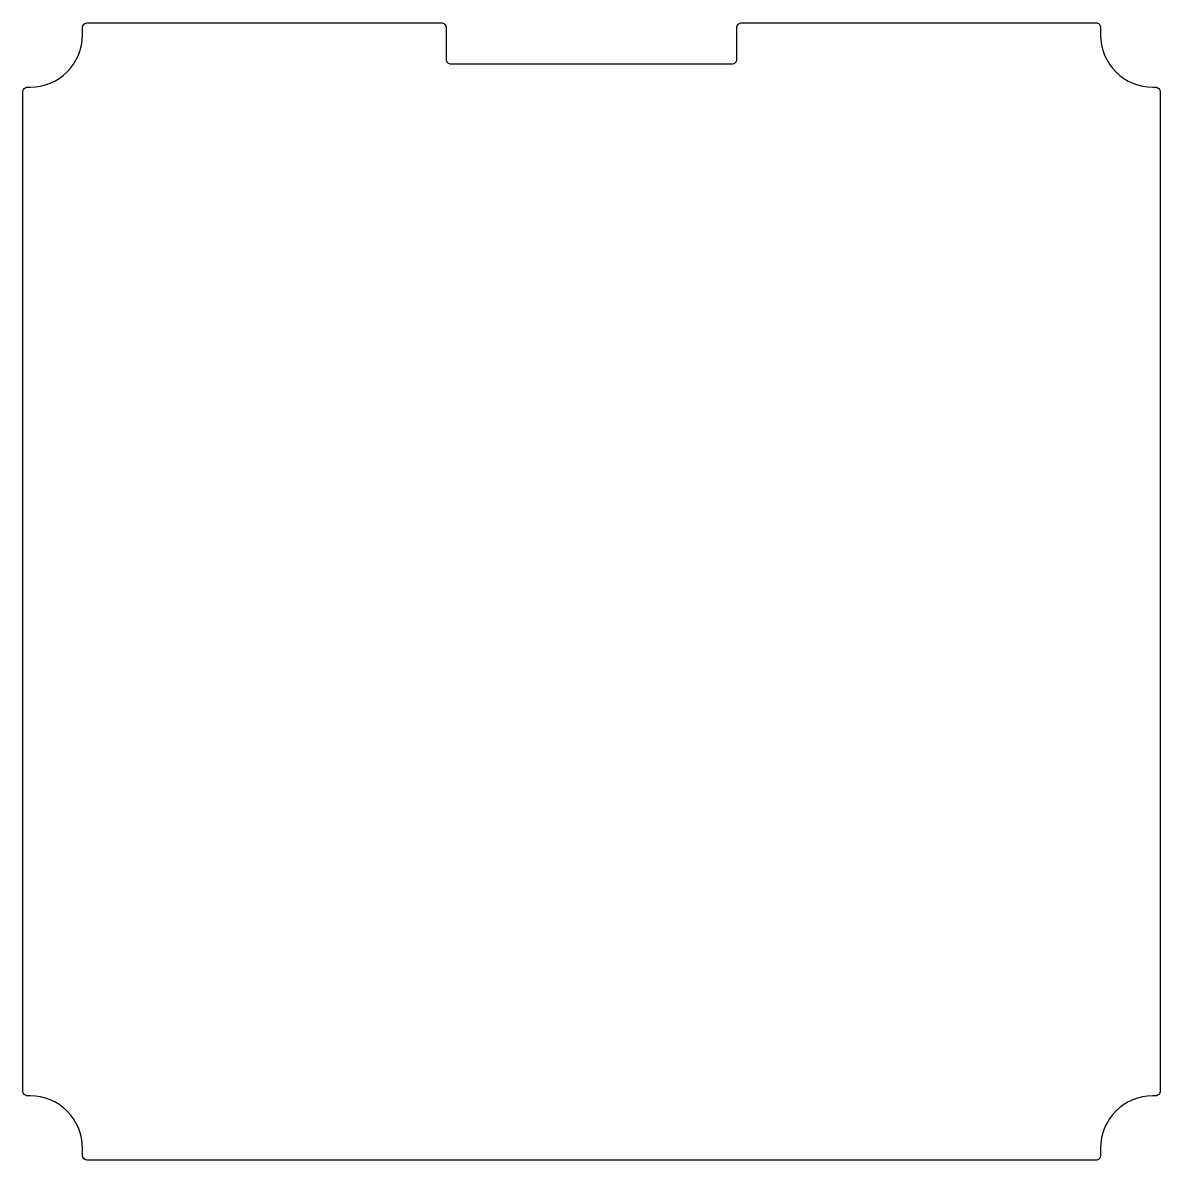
# Model space of a CAD drawing. Header units: millimetres. Extents: x -40 to 430, y -430 to 40.
import ezdxf

# ---------------------------------------------------------------- set-up
doc = ezdxf.new("R2010")
doc.units = ezdxf.units.MM
doc.layers.get('0').update_dxf_attribs({"linetype": 'CONTINUOUS'})

msp = doc.modelspace()

# ---------------------------------------------------------------- linework, layer by layer
msp.add_lwpolyline([(403, -429.6), (-13, -429.6, -0.414213), (-15, -427.6), (-15, -424.5, 0.414214), (-36.5, -403), (-37.6, -403, -0.414214), (-39.6, -401), (-39.6, 11, -0.414214), (-37.6, 13), (-36.5, 13, 0.414214), (-15, 34.5), (-15, 37.6, -0.414213), (-13, 39.6), (133, 39.6, -0.414214), (135, 37.6), (135, 24.6, 0.414214), (137, 22.6), (253, 22.6, 0.414214), (255, 24.6), (255, 37.6, -0.414214), (257, 39.6), (403, 39.6, -0.414214), (405, 37.6), (405, 34.5, 0.414214), (426.5, 13), (427.6, 13, -0.414214), (429.6, 11), (429.6, -401, -0.414214), (427.6, -403), (426.5, -403, 0.414214), (405, -424.5), (405, -427.6, -0.414214)], format="xyb", close=True)

doc.saveas('drawing.dxf')
